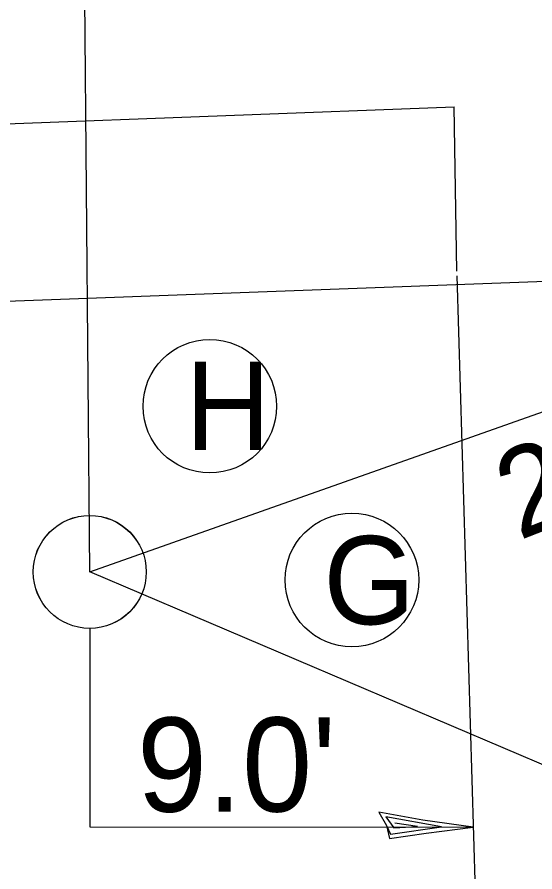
# Model space of a CAD drawing. Extents: x 777607.2 to 777685.3, y 2094784.8 to 2094820.4.
# Drawn here: x 777682.144 to 777682.693, y 2094800.781 to 2094801.689 of the extents above; entities that cross this region are included whole.
import ezdxf

# ---------------------------------------------------------------- set-up
doc = ezdxf.new("R2010")
doc.units = 0
for name, color, linetype in [('ROW_EX_Dimensions', 7, 'Continuous'), ('ROW_EX_Quarter Section Lines', 7, 'Continuous'), ('ROW_PR_Dimensions', 7, 'Continuous'), ('Topo_EOP', 7, 'Continuous')]:
    doc.layers.add(name, color=color, linetype=linetype)

msp = doc.modelspace()

# ---------------------------------------------------------------- linework, layer by layer
at = {"layer": 'ROW_EX_Dimensions'}
for p, q in [((777682.22106, 2094801.09953), (777682.20156, 2094803.44057)), ((777682.22106, 2094801.09953), (777683.13826, 2094801.4244)), ((777683.85612, 2094800.40297), (777682.22106, 2094801.09953)), ((777682.22106, 2094801.03953), (777682.22106, 2094800.82877)), ((777682.57471, 2094800.83602), (777682.52804, 2094800.84439)), ((777682.52804, 2094800.84439), (777682.53617, 2094800.83018)), ((777682.59444, 2094800.8287), (777682.53526, 2094800.83933)), ((777682.53526, 2094800.83933), (777682.54396, 2094800.82763)), ((777682.22106, 2094800.82877), (777682.62798, 2094800.8285)), ((777682.53617, 2094800.83018), (777682.53919, 2094800.81647)), ((777682.53617, 2094800.83018), (777682.54023, 2094800.82111)), ((777682.54023, 2094800.82111), (777682.59444, 2094800.8287)), ((777682.54396, 2094800.82763), (777682.56884, 2094800.82912)), ((777682.56884, 2094800.82912), (777682.54492, 2094800.83283)), ((777682.62798, 2094800.8285), (777682.57471, 2094800.83602)), ((777682.53919, 2094800.81647), (777682.57804, 2094800.82223)), ((777682.57804, 2094800.82223), (777682.62798, 2094800.8285))]:
    msp.add_line(p, q, dxfattribs=at)
for centre in [(777682.34851, 2094801.27555), (777682.49928, 2094801.09098)]:
    msp.add_circle(centre, 0.07092, dxfattribs=at)
at = {"layer": 'ROW_EX_Quarter Section Lines'}
msp.add_line((777683.13826, 2094801.4244), (777680.78636, 2094801.3361), dxfattribs=at)
at = {"layer": 'ROW_PR_Dimensions'}
for radius in [0.06, 0.05993]:
    msp.add_circle((777682.22106, 2094801.09953), radius, dxfattribs=at)
at = {"layer": 'Topo_EOP'}
for p, q in [((777680.6017, 2094801.51642), (777682.6079, 2094801.59367)), ((777682.61059, 2094801.419), (777682.6079, 2094801.59367)), ((777682.6107, 2094801.41407), (777682.66679, 2094799.51311))]:
    msp.add_line(p, q, dxfattribs=at)

# ---------------------------------------------------------------- texts
at = {"layer": 'ROW_EX_Dimensions'}
for s, height, rotation, p in [("29.19'", 0.09375, 21.3668, (777682.67638, 2094801.13264)), ("9.0'", 0.1, 0.06995, (777682.27129, 2094800.84481))]:
    msp.add_text(s, height=height, rotation=rotation, dxfattribs=at).set_placement(p)
for s, p in [('H', (777682.32253, 2094801.22903)), ('G', (777682.46903, 2094801.04392))]:
    msp.add_text(s, height=0.09375, dxfattribs=at).set_placement(p)

doc.saveas('drawing.dxf')
